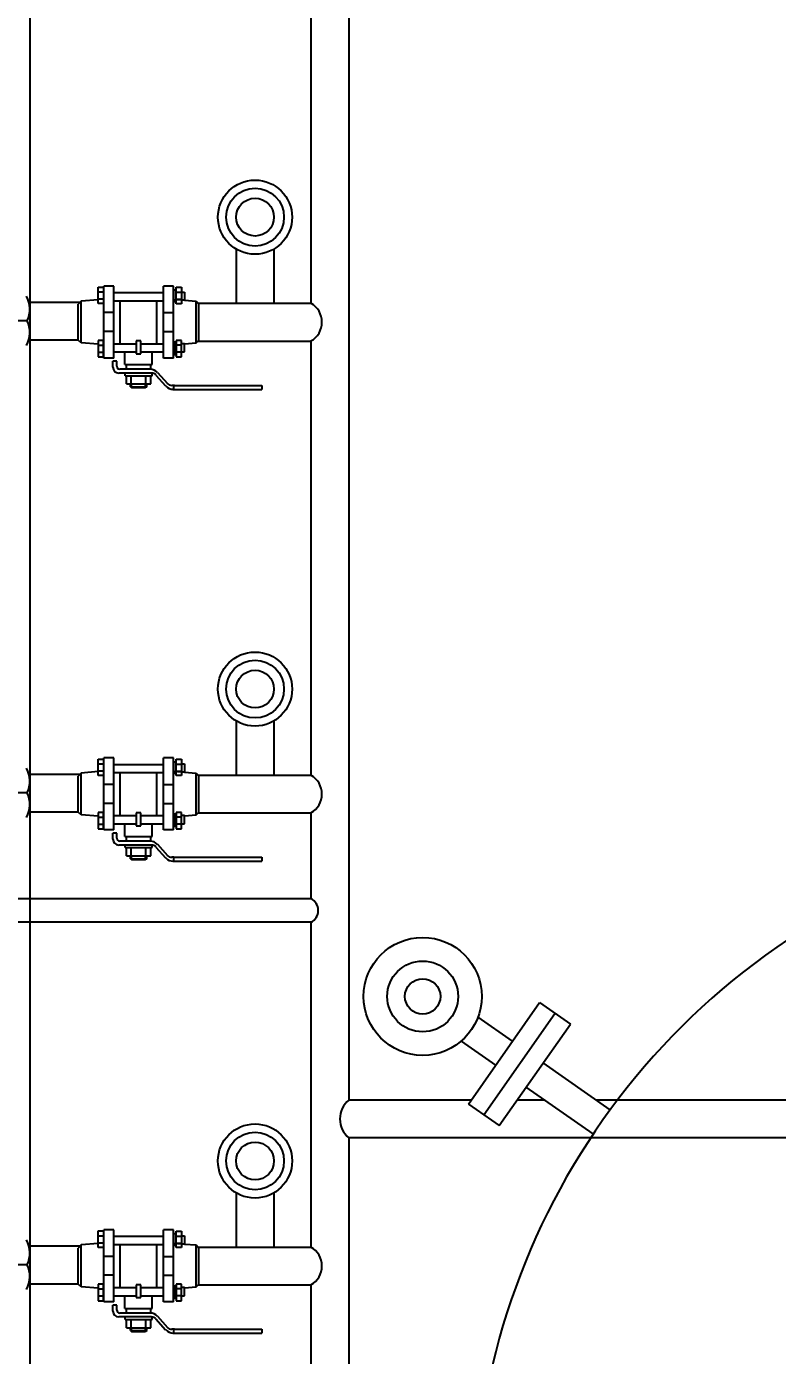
# Model space of a CAD drawing. Extents: x -59142 to 322364, y -122476 to 91021.
# Drawn here: x -13137 to -12501, y 71493 to 72619 of the extents above; entities that cross this region are included whole.
import ezdxf

# ---------------------------------------------------------------- set-up
doc = ezdxf.new("R2010")
doc.units = 0
doc.header["$LTSCALE"] = 1000
doc.header["$MEASUREMENT"] = 0
doc.layers.add('EQUIPMENT', color=171, linetype='Continuous')
doc.styles.get("Standard").update_dxf_attribs({"font": 'gbenor.shx', "bigfont": 'gbcbig.shx'})
doc.dimstyles.get("Standard").update_dxf_attribs({"dimscale": 100, "dimtxt": 3.5, "dimasz": 1, "dimexe": 2.5, "dimexo": 3, "dimgap": 1.5, "dimtad": 1, "dimdec": 0, "dimzin": 0, "dimdsep": 46, "dimtxsty": 'Standard', "dimblk": 'ARCHTICK', "dimcen": 0.09, "dimadec": 0, "dimazin": 0, "dimtfac": 1, "dimtdec": 0, "dimtix": 1, "dimtmove": 2, "dimatfit": 3, "dimfxl": 1, "dimtolj": 1, "dimtzin": 0, "dimarcsym": 0})

# ---------------------------------------------------------------- blocks, each defined once
blk = doc.blocks.new('A$C057769C0')
at = {"layer": 'EQUIPMENT', "linetype": 'Continuous'}
for p, q in [((7550, 9649.5), (7550, 14549.5)), ((7724.6, 12058.2), (7724.6, 12012.3)), ((7756.6, 12058.2), (7756.6, 12012.3)), ((7692.4, 12012.3), (7788, 12012.3)), ((7692.4, 11980.3), (7788, 11980.3)), ((7724.6, 11658.2), (7724.6, 11612.3)), ((7756.6, 11658.2), (7756.6, 11612.3)), ((7692.4, 11612.3), (7788, 11612.3)), ((7692.4, 11580.3), (7788, 11580.3)), ((7724.6, 11258.2), (7724.6, 11212.3)), ((7756.6, 11258.2), (7756.6, 11212.3)), ((7692.4, 11212.3), (7788, 11212.3)), ((7692.4, 11180.3), (7788, 11180.3))]:
    blk.add_line(p, q, dxfattribs=at)
at = {"layer": 'EQUIPMENT'}
for p, q in [((7820, 12862.1), (7820, 11336.9)), ((7788, 12380.3), (7788, 12012.3)), ((7788, 11980.3), (7788, 11612.3)), ((7746.5, 11942.7), (7746.5, 11939.3)), ((7788, 11580.3), (7788, 11507.6)), ((7746.5, 11542.7), (7746.5, 11539.3)), ((7788, 11507.6), (7235.5, 11507.6)), ((7788, 11487.6), (7235.5, 11487.6)), ((7788, 11487.6), (7788, 11212.3)), ((7921.3, 11333.6), (7981.5, 11419.6)), ((7934.4, 11324.4), (7994.6, 11410.4)), ((7981.5, 11419.6), (8007.7, 11401.3)), ((7929.4, 11407.2), (7958.5, 11386.9)), ((7947.5, 11315.3), (8007.7, 11401.3)), ((7915.1, 11386.8), (7944.2, 11366.4)), ((8041.4, 11328.8), (7984.8, 11368.5)), ((8027.1, 11308.4), (7970.4, 11348)), ((7923.6, 11336.9), (7820, 11336.9)), ((7921.3, 11333.6), (7947.5, 11315.3)), ((7986.3, 11336.9), (7962.6, 11336.9)), ((8270.3, 11336.9), (8029.9, 11336.9)), ((7820, 11304.9), (7820, 10032.3)), ((8270.3, 11304.9), (7820, 11304.9)), ((7788, 11180.3), (7788, 10812.3)), ((7746.5, 11142.7), (7746.5, 11139.3))]:
    blk.add_line(p, q, dxfattribs=at)
at = {"layer": 'EQUIPMENT', "ltscale": 8}
for p, q in [((7607.7, 12026), (7612.2, 12026)), ((7607.7, 12012), (7607.7, 12026)), ((7607.9, 12021.9), (7612, 12021.9)), ((7612.2, 12026), (7612.2, 12012)), ((7621, 12026.9), (7612.4, 12026.9)), ((7612.4, 11965.9), (7612.4, 12026.9)), ((7621, 11965.9), (7621, 12026.9)), ((7621, 12021.5), (7663, 12021.5)), ((7671.6, 12026.9), (7663, 12026.9)), ((7663, 11965.9), (7663, 12026.9)), ((7671.6, 11965.9), (7671.6, 12026.9)), ((7671.8, 12023.7), (7673.6, 12023.7)), ((7671.8, 12013.6), (7671.8, 12023.7)), ((7673.6, 12023.7), (7673.6, 12013.6)), ((7673.8, 12025.9), (7678.3, 12025.9)), ((7673.8, 12011.9), (7673.8, 12025.9)), ((7674, 12021.6), (7678.1, 12021.6)), ((7678.3, 12025.9), (7678.3, 12011.9)), ((7678.4, 12021.8), (7680.8, 12021.8)), ((7680.8, 12021.8), (7680.8, 12014.8)), ((7592.3, 12013), (7549.2, 12013)), ((7593.3, 12014.1), (7590.9, 12011.5)), ((7590.9, 11981), (7590.9, 12011.5)), ((7607.7, 12015.3), (7593.3, 12014.1)), ((7593.3, 11978.7), (7593.3, 12014.1)), ((7612.2, 12012), (7607.7, 12012)), ((7608.1, 12016), (7611.9, 12016)), ((7612.4, 12015.6), (7612.2, 12015.6)), ((7621, 12014.5), (7663, 12014.5)), ((7626.5, 11978), (7626.5, 12014.5)), ((7657.5, 11978), (7657.5, 12014.5)), ((7671.6, 12015.6), (7678.3, 12015.1)), ((7673.6, 12013.6), (7671.8, 12013.6)), ((7678.3, 12011.9), (7673.8, 12011.9)), ((7674.2, 12015.7), (7678, 12015.7)), ((7680.8, 12014.8), (7678.4, 12014.8)), ((7680.8, 12014.9), (7690.7, 12014.1)), ((7690.7, 11978.7), (7690.7, 12014.1)), ((7690.7, 12014.1), (7693.1, 12011.5)), ((7693.1, 11981), (7693.1, 12011.5)), ((7547.7, 11997.4), (7535.9, 11997.4)), ((7549.9, 12006.1), (7549.9, 11986)), ((7621, 12004.4), (7612.4, 12004.4)), ((7663, 12004.4), (7671.6, 12004.4)), ((7621, 11988.4), (7612.4, 11988.4)), ((7663, 11988.4), (7671.6, 11988.4)), ((7590.9, 11981), (7549, 11981)), ((7593.3, 11978.7), (7590.9, 11981)), ((7607.7, 11977.5), (7593.3, 11978.7)), ((7607.7, 11980.8), (7607.7, 11966.8)), ((7612.2, 11980.8), (7607.7, 11980.8)), ((7608.1, 11976.8), (7611.9, 11976.8)), ((7612.2, 11966.8), (7612.2, 11980.8)), ((7612.4, 11977.1), (7612.2, 11977.1)), ((7621, 11978), (7639.8, 11978)), ((7644, 11980.4), (7639.8, 11980.4)), ((7639.8, 11980.4), (7639.8, 11969.5)), ((7644, 11969.5), (7644, 11980.4)), ((7644, 11978), (7663, 11978)), ((7671.6, 11977.1), (7671.8, 11977.1)), ((7673.6, 11979.2), (7671.8, 11979.2)), ((7671.8, 11979.2), (7671.8, 11969)), ((7673.6, 11969), (7673.6, 11979.2)), ((7673.8, 11980.8), (7673.8, 11966.8)), ((7678.3, 11980.8), (7673.8, 11980.8)), ((7674.2, 11977.1), (7678, 11977.1)), ((7678.3, 11966.8), (7678.3, 11980.8)), ((7680.8, 11978), (7678.4, 11978)), ((7680.8, 11977.9), (7690.7, 11978.7)), ((7680.8, 11971), (7680.8, 11978)), ((7690.7, 11978.7), (7693.1, 11981)), ((7607.7, 11966.8), (7612.2, 11966.8)), ((7607.9, 11970.9), (7612, 11970.9)), ((7621, 11965.9), (7612.4, 11965.9)), ((7623.5, 11963.2), (7620.2, 11963.2)), ((7620.2, 11958.1), (7620.2, 11963.2)), ((7621, 11971), (7639.8, 11971)), ((7623.5, 11958.9), (7623.5, 11963.2)), ((7630.4, 11960.3), (7630.4, 11971)), ((7639.8, 11969.5), (7644, 11969.5)), ((7644, 11971), (7663, 11971)), ((7653.6, 11960.3), (7653.6, 11971)), ((7671.6, 11965.9), (7663, 11965.9)), ((7671.8, 11969), (7673.6, 11969)), ((7673.8, 11966.8), (7678.3, 11966.8)), ((7674, 11971.2), (7678.1, 11971.2)), ((7678.4, 11971), (7680.8, 11971)), ((7653, 11953.1), (7625.2, 11953.1)), ((7651.8, 11956.4), (7626, 11956.4)), ((7630.4, 11960.3), (7653.6, 11960.3)), ((7630.5, 11950.9), (7630.5, 11953.1)), ((7630.5, 11950.9), (7653.4, 11950.9)), ((7631.6, 11956.4), (7631.6, 11960.3)), ((7631.6, 11944), (7631.6, 11950.9)), ((7635.7, 11944), (7635.7, 11950.9)), ((7648.2, 11944), (7648.2, 11950.9)), ((7652.3, 11956.4), (7652.3, 11960.3)), ((7652.3, 11944), (7652.3, 11950.9)), ((7653.4, 11950.9), (7653.4, 11953.1)), ((7656.7, 11951.4), (7664.9, 11942.3)), ((7657.9, 11953.7), (7666.4, 11944.3)), ((7631.6, 11944), (7652.3, 11944)), ((7635.1, 11941.5), (7635.1, 11944)), ((7635.1, 11941.5), (7648.9, 11941.5)), ((7635.1, 11941.5), (7636, 11940.8)), ((7636, 11940.8), (7636, 11944)), ((7636, 11940.8), (7647.9, 11940.8)), ((7647.9, 11940.8), (7647.9, 11944)), ((7648.9, 11941.5), (7647.9, 11940.8)), ((7648.9, 11941.5), (7648.9, 11944)), ((7671.9, 11942.7), (7670, 11942.7)), ((7671.9, 11939.4), (7671.3, 11939.4)), ((7671.9, 11938.5), (7671.9, 11943.5)), ((7671.9, 11942.7), (7746.5, 11942.7)), ((7671.9, 11939.3), (7746.5, 11939.3)), ((7607.7, 11626), (7612.2, 11626)), ((7607.7, 11612), (7607.7, 11626)), ((7612.2, 11626), (7612.2, 11612)), ((7621, 11626.9), (7612.4, 11626.9)), ((7612.4, 11565.9), (7612.4, 11626.9)), ((7621, 11565.9), (7621, 11626.9)), ((7671.6, 11626.9), (7663, 11626.9)), ((7663, 11565.9), (7663, 11626.9)), ((7671.6, 11565.9), (7671.6, 11626.9)), ((7671.8, 11623.7), (7673.6, 11623.7)), ((7671.8, 11613.6), (7671.8, 11623.7)), ((7673.6, 11623.7), (7673.6, 11613.6)), ((7673.8, 11625.9), (7678.3, 11625.9)), ((7673.8, 11611.9), (7673.8, 11625.9)), ((7678.3, 11625.9), (7678.3, 11611.9)), ((7592.3, 11613), (7549.2, 11613)), ((7593.3, 11614.1), (7590.9, 11611.5)), ((7607.7, 11615.3), (7593.3, 11614.1)), ((7593.3, 11578.7), (7593.3, 11614.1)), ((7607.9, 11621.9), (7612, 11621.9)), ((7608.1, 11616), (7611.9, 11616)), ((7612.4, 11615.6), (7612.2, 11615.6)), ((7621, 11621.5), (7663, 11621.5)), ((7621, 11614.5), (7663, 11614.5)), ((7626.5, 11578), (7626.5, 11614.5)), ((7657.5, 11578), (7657.5, 11614.5)), ((7671.6, 11615.6), (7678.3, 11615.1)), ((7673.6, 11613.6), (7671.8, 11613.6)), ((7674, 11621.6), (7678.1, 11621.6)), ((7674.2, 11615.7), (7678, 11615.7)), ((7678.4, 11621.8), (7680.8, 11621.8)), ((7680.8, 11614.8), (7678.4, 11614.8)), ((7680.8, 11621.8), (7680.8, 11614.8)), ((7680.8, 11614.9), (7690.7, 11614.1)), ((7690.7, 11578.7), (7690.7, 11614.1)), ((7690.7, 11614.1), (7693.1, 11611.5)), ((7549.9, 11606.1), (7549.9, 11586)), ((7590.9, 11581), (7590.9, 11611.5)), ((7612.2, 11612), (7607.7, 11612)), ((7621, 11604.4), (7612.4, 11604.4)), ((7663, 11604.4), (7671.6, 11604.4)), ((7678.3, 11611.9), (7673.8, 11611.9)), ((7693.1, 11581), (7693.1, 11611.5)), ((7547.7, 11597.4), (7535.9, 11597.4)), ((7590.9, 11581), (7549, 11581)), ((7593.3, 11578.7), (7590.9, 11581)), ((7607.7, 11577.5), (7593.3, 11578.7)), ((7607.7, 11580.8), (7607.7, 11566.8)), ((7612.2, 11580.8), (7607.7, 11580.8)), ((7612.2, 11566.8), (7612.2, 11580.8)), ((7621, 11588.4), (7612.4, 11588.4)), ((7644, 11580.4), (7639.8, 11580.4)), ((7639.8, 11580.4), (7639.8, 11569.5)), ((7644, 11569.5), (7644, 11580.4)), ((7663, 11588.4), (7671.6, 11588.4)), ((7673.6, 11579.2), (7671.8, 11579.2)), ((7671.8, 11579.2), (7671.8, 11569)), ((7673.6, 11569), (7673.6, 11579.2)), ((7673.8, 11580.8), (7673.8, 11566.8)), ((7678.3, 11580.8), (7673.8, 11580.8)), ((7678.3, 11566.8), (7678.3, 11580.8)), ((7680.8, 11577.9), (7690.7, 11578.7)), ((7690.7, 11578.7), (7693.1, 11581)), ((7607.9, 11570.9), (7612, 11570.9)), ((7608.1, 11576.8), (7611.9, 11576.8)), ((7612.4, 11577.1), (7612.2, 11577.1)), ((7621, 11578), (7639.8, 11578)), ((7621, 11571), (7639.8, 11571)), ((7630.4, 11560.3), (7630.4, 11571)), ((7639.8, 11569.5), (7644, 11569.5)), ((7644, 11578), (7663, 11578)), ((7644, 11571), (7663, 11571)), ((7653.6, 11560.3), (7653.6, 11571)), ((7671.6, 11577.1), (7671.8, 11577.1)), ((7671.8, 11569), (7673.6, 11569)), ((7674, 11571.2), (7678.1, 11571.2)), ((7674.2, 11577.1), (7678, 11577.1)), ((7680.8, 11578), (7678.4, 11578)), ((7678.4, 11571), (7680.8, 11571)), ((7680.8, 11571), (7680.8, 11578)), ((7607.7, 11566.8), (7612.2, 11566.8)), ((7621, 11565.9), (7612.4, 11565.9)), ((7623.5, 11563.2), (7620.2, 11563.2)), ((7620.2, 11558.1), (7620.2, 11563.2)), ((7623.5, 11558.9), (7623.5, 11563.2)), ((7651.8, 11556.4), (7626, 11556.4)), ((7630.4, 11560.3), (7653.6, 11560.3)), ((7631.6, 11556.4), (7631.6, 11560.3)), ((7652.3, 11556.4), (7652.3, 11560.3)), ((7671.6, 11565.9), (7663, 11565.9)), ((7673.8, 11566.8), (7678.3, 11566.8)), ((7653, 11553.1), (7625.2, 11553.1)), ((7630.5, 11550.9), (7630.5, 11553.1)), ((7630.5, 11550.9), (7653.4, 11550.9)), ((7631.6, 11544), (7631.6, 11550.9)), ((7635.7, 11544), (7635.7, 11550.9)), ((7648.2, 11544), (7648.2, 11550.9)), ((7652.3, 11544), (7652.3, 11550.9)), ((7653.4, 11550.9), (7653.4, 11553.1)), ((7656.7, 11551.4), (7664.9, 11542.3)), ((7657.9, 11553.7), (7666.4, 11544.3)), ((7631.6, 11544), (7652.3, 11544)), ((7635.1, 11541.5), (7635.1, 11544)), ((7635.1, 11541.5), (7648.9, 11541.5)), ((7635.1, 11541.5), (7636, 11540.8)), ((7636, 11540.8), (7636, 11544)), ((7636, 11540.8), (7647.9, 11540.8)), ((7647.9, 11540.8), (7647.9, 11544)), ((7648.9, 11541.5), (7647.9, 11540.8)), ((7648.9, 11541.5), (7648.9, 11544)), ((7671.9, 11542.7), (7670, 11542.7)), ((7671.9, 11539.4), (7671.3, 11539.4)), ((7671.9, 11538.5), (7671.9, 11543.5)), ((7671.9, 11542.7), (7746.5, 11542.7)), ((7671.9, 11539.3), (7746.5, 11539.3)), ((7607.7, 11226), (7612.2, 11226)), ((7607.7, 11212), (7607.7, 11226)), ((7607.9, 11221.9), (7612, 11221.9)), ((7612.2, 11226), (7612.2, 11212)), ((7621, 11226.9), (7612.4, 11226.9)), ((7612.4, 11165.9), (7612.4, 11226.9)), ((7621, 11165.9), (7621, 11226.9)), ((7621, 11221.5), (7663, 11221.5)), ((7671.6, 11226.9), (7663, 11226.9)), ((7663, 11165.9), (7663, 11226.9)), ((7671.6, 11165.9), (7671.6, 11226.9)), ((7671.8, 11223.7), (7673.6, 11223.7)), ((7671.8, 11213.6), (7671.8, 11223.7)), ((7673.6, 11223.7), (7673.6, 11213.6)), ((7673.8, 11225.9), (7678.3, 11225.9)), ((7673.8, 11211.9), (7673.8, 11225.9)), ((7674, 11221.6), (7678.1, 11221.6)), ((7678.3, 11225.9), (7678.3, 11211.9)), ((7678.4, 11221.8), (7680.8, 11221.8)), ((7680.8, 11221.8), (7680.8, 11214.8)), ((7592.3, 11213), (7549.2, 11213)), ((7593.3, 11214.1), (7590.9, 11211.5)), ((7590.9, 11181), (7590.9, 11211.5)), ((7607.7, 11215.3), (7593.3, 11214.1)), ((7593.3, 11178.7), (7593.3, 11214.1)), ((7612.2, 11212), (7607.7, 11212)), ((7608.1, 11216), (7611.9, 11216)), ((7612.4, 11215.6), (7612.2, 11215.6)), ((7621, 11214.5), (7663, 11214.5)), ((7626.5, 11178), (7626.5, 11214.5)), ((7657.5, 11178), (7657.5, 11214.5)), ((7671.6, 11215.6), (7678.3, 11215.1)), ((7673.6, 11213.6), (7671.8, 11213.6)), ((7678.3, 11211.9), (7673.8, 11211.9)), ((7674.2, 11215.7), (7678, 11215.7)), ((7680.8, 11214.8), (7678.4, 11214.8)), ((7680.8, 11214.9), (7690.7, 11214.1)), ((7690.7, 11178.7), (7690.7, 11214.1)), ((7690.7, 11214.1), (7693.1, 11211.5)), ((7693.1, 11181), (7693.1, 11211.5)), ((7547.7, 11197.4), (7535.9, 11197.4)), ((7549.9, 11206.1), (7549.9, 11186)), ((7621, 11204.4), (7612.4, 11204.4)), ((7663, 11204.4), (7671.6, 11204.4)), ((7621, 11188.4), (7612.4, 11188.4)), ((7663, 11188.4), (7671.6, 11188.4)), ((7590.9, 11181), (7549, 11181)), ((7593.3, 11178.7), (7590.9, 11181)), ((7607.7, 11177.5), (7593.3, 11178.7)), ((7607.7, 11180.8), (7607.7, 11166.8)), ((7612.2, 11180.8), (7607.7, 11180.8)), ((7608.1, 11176.8), (7611.9, 11176.8)), ((7612.2, 11166.8), (7612.2, 11180.8)), ((7612.4, 11177.1), (7612.2, 11177.1)), ((7621, 11178), (7639.8, 11178)), ((7644, 11180.4), (7639.8, 11180.4)), ((7639.8, 11180.4), (7639.8, 11169.5)), ((7644, 11169.5), (7644, 11180.4)), ((7644, 11178), (7663, 11178)), ((7671.6, 11177.1), (7671.8, 11177.1)), ((7673.6, 11179.2), (7671.8, 11179.2)), ((7671.8, 11179.2), (7671.8, 11169)), ((7673.6, 11169), (7673.6, 11179.2)), ((7673.8, 11180.8), (7673.8, 11166.8)), ((7678.3, 11180.8), (7673.8, 11180.8)), ((7674.2, 11177.1), (7678, 11177.1)), ((7678.3, 11166.8), (7678.3, 11180.8)), ((7680.8, 11178), (7678.4, 11178)), ((7680.8, 11177.9), (7690.7, 11178.7)), ((7680.8, 11171), (7680.8, 11178)), ((7690.7, 11178.7), (7693.1, 11181)), ((7607.7, 11166.8), (7612.2, 11166.8)), ((7607.9, 11170.9), (7612, 11170.9)), ((7621, 11165.9), (7612.4, 11165.9)), ((7623.5, 11163.2), (7620.2, 11163.2)), ((7620.2, 11158.1), (7620.2, 11163.2)), ((7621, 11171), (7639.8, 11171)), ((7623.5, 11158.9), (7623.5, 11163.2)), ((7630.4, 11160.3), (7630.4, 11171)), ((7639.8, 11169.5), (7644, 11169.5)), ((7644, 11171), (7663, 11171)), ((7653.6, 11160.3), (7653.6, 11171)), ((7671.6, 11165.9), (7663, 11165.9)), ((7671.8, 11169), (7673.6, 11169)), ((7673.8, 11166.8), (7678.3, 11166.8)), ((7674, 11171.2), (7678.1, 11171.2)), ((7678.4, 11171), (7680.8, 11171)), ((7653, 11153.1), (7625.2, 11153.1)), ((7651.8, 11156.4), (7626, 11156.4)), ((7630.4, 11160.3), (7653.6, 11160.3)), ((7630.5, 11150.9), (7630.5, 11153.1)), ((7630.5, 11150.9), (7653.4, 11150.9)), ((7631.6, 11156.4), (7631.6, 11160.3)), ((7631.6, 11144), (7631.6, 11150.9)), ((7635.7, 11144), (7635.7, 11150.9)), ((7648.2, 11144), (7648.2, 11150.9)), ((7652.3, 11156.4), (7652.3, 11160.3)), ((7652.3, 11144), (7652.3, 11150.9)), ((7653.4, 11150.9), (7653.4, 11153.1)), ((7656.7, 11151.4), (7664.9, 11142.3)), ((7657.9, 11153.7), (7666.4, 11144.3)), ((7631.6, 11144), (7652.3, 11144)), ((7635.1, 11141.5), (7635.1, 11144)), ((7635.1, 11141.5), (7648.9, 11141.5)), ((7635.1, 11141.5), (7636, 11140.8)), ((7636, 11140.8), (7636, 11144)), ((7636, 11140.8), (7647.9, 11140.8)), ((7647.9, 11140.8), (7647.9, 11144)), ((7648.9, 11141.5), (7647.9, 11140.8)), ((7648.9, 11141.5), (7648.9, 11144)), ((7671.9, 11142.7), (7670, 11142.7)), ((7671.9, 11138.5), (7671.9, 11143.5)), ((7671.9, 11142.7), (7746.5, 11142.7)), ((7671.9, 11139.4), (7671.3, 11139.4)), ((7671.9, 11139.3), (7746.5, 11139.3))]:
    blk.add_line(p, q, dxfattribs=at)
at = {"layer": 'EQUIPMENT', "linetype": 'Continuous'}
for centre, radius in [((7740.6, 12085.3), 31.4), ((7740.6, 12085.3), 24.5), ((7740.6, 12085.3), 16), ((7740.6, 11685.3), 31.4), ((7740.6, 11685.3), 24.5), ((7740.6, 11685.3), 16), ((7882.6, 11424.8), 50), ((7882.6, 11424.8), 30), ((7882.6, 11424.8), 15), ((7740.6, 11285.3), 31.4), ((7740.6, 11285.3), 24.5), ((7740.6, 11285.3), 16)]:
    blk.add_circle(centre, radius, dxfattribs=at)
at = {"layer": 'EQUIPMENT', "ltscale": 8}
for centre, radius, start, end in [((7526.9, 12007.3), 23, 334.4544, 28.6791), ((7526.9, 11987.5), 23, 331.3209, 25.5456), ((7625.2, 11958.1), 4.97, 180, 270), ((7626, 11958.9), 2.49, 180, 270), ((7651.8, 11948.1), 8.29, 42.0953, 90), ((7653, 11948.1), 4.97, 42.0953, 90), ((7671.3, 11947.7), 8.29, 222.0953, 270), ((7670, 11947.7), 4.97, 222.0953, 270), ((7526.9, 11607.3), 23, 334.4544, 28.6791), ((7526.9, 11587.5), 23, 331.3209, 25.5456), ((7625.2, 11558.1), 4.97, 180, 270), ((7626, 11558.9), 2.49, 180, 270), ((7651.8, 11548.1), 8.29, 42.0953, 90), ((7653, 11548.1), 4.97, 42.0953, 90), ((7671.3, 11547.7), 8.29, 222.0953, 270), ((7670, 11547.7), 4.97, 222.0953, 270), ((7526.9, 11207.3), 23, 334.4544, 28.6791), ((7526.9, 11187.5), 23, 331.3209, 25.5456), ((7625.2, 11158.1), 4.97, 180, 270), ((7626, 11158.9), 2.49, 180, 270), ((7651.8, 11148.1), 8.29, 42.0953, 90), ((7653, 11148.1), 4.97, 42.0953, 90), ((7671.3, 11147.7), 8.29, 222.0953, 270), ((7670, 11147.7), 4.97, 222.0953, 270)]:
    blk.add_arc(centre, radius, start, end, dxfattribs=at)
at = {"layer": 'EQUIPMENT', "linetype": 'Continuous'}
for centre, radius, start, end in [((7779, 11996.3), 18.3, 299.3154, 60.6846), ((7779, 11596.3), 18.3, 299.3154, 60.6846), ((8525.6, 10974.3), 600, 119.1764, 332.0113), ((7833.3, 11320.9), 20.8, 129.6972, 230.3028), ((7779, 11196.3), 18.3, 299.3154, 60.6846)]:
    blk.add_arc(centre, radius, start, end, dxfattribs=at)
at = {"layer": 'EQUIPMENT'}
blk.add_arc((7783, 11497.6), 11.2, 296.5459, 63.4541, dxfattribs=at)
blk = doc.blocks.new('_ArchTick')
at = {"color": 0, "linetype": 'ByBlock', "const_width": 0.4}
blk.add_lwpolyline([(-0.5, -0.5), (0.5, 0.5)], dxfattribs=at)
blk = doc.blocks.new('*D1609')
at = {"color": 0, "lineweight": -2, "transparency": 16777216}
for p, q in [((-14334.3, 26922.1), (-14334.3, 81872.1)), ((-9984.3, 26922.1), (-9984.3, 81872.1)), ((-14334.3, 81622.1), (-9984.3, 81622.1))]:
    blk.add_line(p, q, dxfattribs=at)
at = {"layer": 'Defpoints', "color": 0, "transparency": 16777216}
for p in [(-9984.3, 81622.1), (-14334.3, 26622.1), (-9984.3, 26622.1)]:
    blk.add_point(p, dxfattribs=at)
at = {"color": 0, "lineweight": -2, "transparency": 16777216, "xscale": 100, "yscale": 100, "zscale": 100, "rotation": 180}
blk.add_blockref('_ArchTick', (-14334.3, 81622.1), dxfattribs=at)
at = {"color": 0, "lineweight": -2, "transparency": 16777216, "xscale": 100, "yscale": 100, "zscale": 100}
blk.add_blockref('_ArchTick', (-9984.3, 81622.1), dxfattribs=at)
at = {"color": 0, "transparency": 16777216, "insert": (-12159.3, 81947.1), "char_height": 350, "attachment_point": 5}
blk.add_mtext('\\A1;4350', dxfattribs=at)

msp = doc.modelspace()

# ---------------------------------------------------------------- block references
at = {"layer": 'EQUIPMENT'}
msp.add_blockref('A$C057769C0', (-20684.3, 60372.1), dxfattribs=at)

# ---------------------------------------------------------------- dimensions: what is measured, and where the dimension line sits
dim = msp.add_linear_dim(base=(-9984.3, 81622.1), p1=(-14334.3, 26622.1), p2=(-9984.3, 26622.1), dimstyle='Standard', override={"dimarcsym": 1})
dim.commit()
dim.dimension.update_dxf_attribs({"geometry": '*D1609', "text_midpoint": (-12159.3, 81947.1)})

doc.saveas('drawing.dxf')
